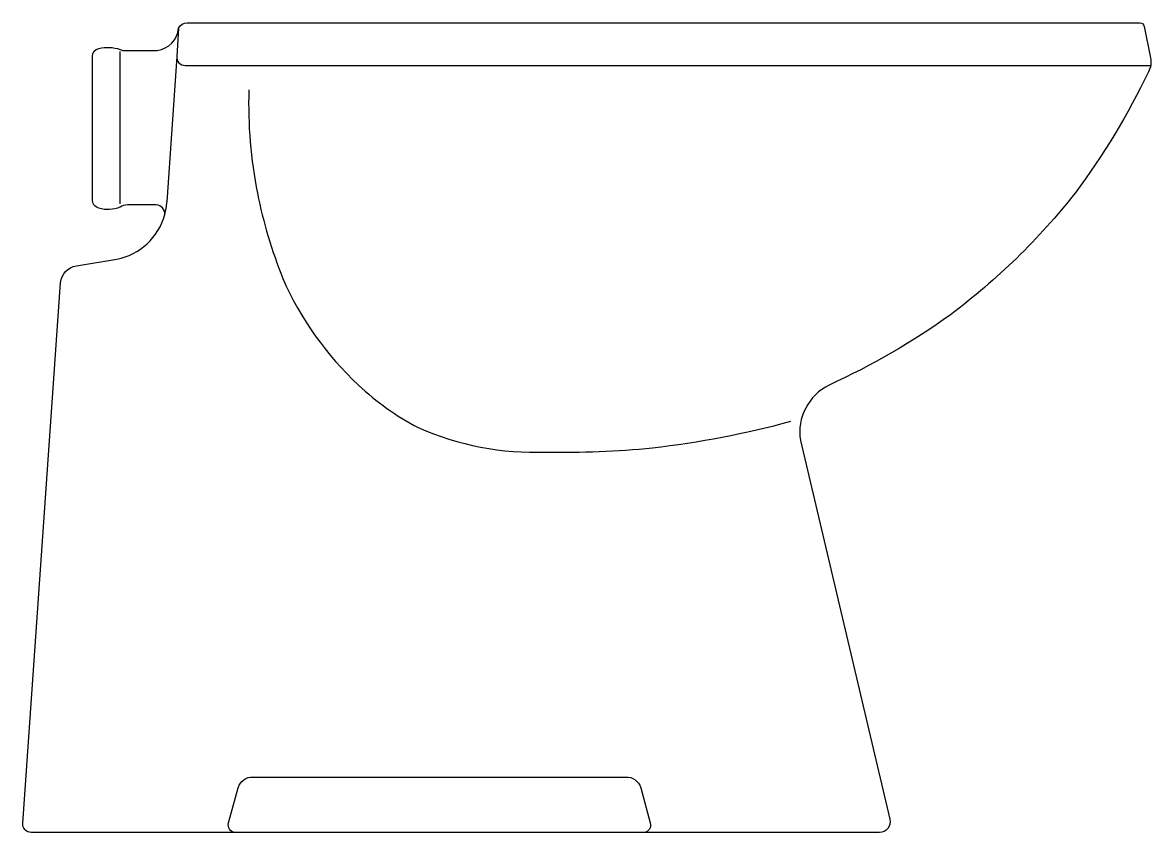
# Model space of a CAD drawing. Extents: x -873.094 to -872.564, y 508.851 to 509.231.
import ezdxf

# ---------------------------------------------------------------- set-up
doc = ezdxf.new("R2010")
doc.units = 0
doc.header["$LTSCALE"] = 50
doc.header["$MEASUREMENT"] = 0
doc.layers.add('A-PECAS', color=2, linetype='CONTINUOUS')
doc.layers.add('ESC1-50', color=1, linetype='CONTINUOUS')

# ---------------------------------------------------------------- blocks, each defined once
blk = doc.blocks.new('P-7-D')
at = {"layer": 'A-PECAS'}
blk.add_lwpolyline([(0.4295, 0.184), (0.4715459758662582, 0.006150354956517243, -0.4839640409548735), (0.4666801066248979, 0), (0.06828879294181438, -4.440892098500626e-19, -0.4347652305579087), (0.06429849253846949, 0.004278393051396155), (0.082, 0.258, -0.3292880082139962), (0.0895, 0.266), (0.1085, 0.269, 0.2827172254213173), (0.131, 0.29, 0.425868030709079), (0.127, 0.2945), (0.1135, 0.2945, 0.1206580868062866), (0.11, 0.2935, -0.1825192028107275), (0.1, 0.293, -0.3582082526779188), (0.097, 0.29725), (0.097, 0.36425, -0.3758752732004774), (0.1, 0.368, -0.1438032587149418), (0.11, 0.3675, 0.1355141717208924), (0.1125, 0.367), (0.1275, 0.367, 0.3456151620364507), (0.1375, 0.3775, -0.3212153557821593), (0.1415, 0.38), (0.588940455838389, 0.38, -0.3980952574633982), (0.5909011441510492, 0.3782861549957796), (0.594, 0.3635, -0.160098733904011), (0.593, 0.3569999999999999, -0.04761904761904756), (0.5585, 0.2999999999999999, -0.06476781335629515), (0.5, 0.2429999999999999, -0.04906194714796974), (0.4429999999999999, 0.21, 0.3268274334053418)], format="xyb", close=True, dxfattribs=at)
at = {"layer": 'ESC1-50'}
for points in [[(0.1375, 0.3775), (0.1366071324339906, 0.3642693260673158, 0.4340900102649785), (0.1405980550678517, 0.36), (0.5939927508632912, 0.36)], [(0.1705, 0.3485000000000001, 0.05696982179841104), (0.1745000000000001, 0.2999999999999997, 0.04588023009134554), (0.1865000000000001, 0.2599999999999997, 0.1044880752136713), (0.222, 0.2099999999999999, 0.06837979879600428), (0.2500000000000001, 0.19, 0.1127976964160056), (0.3100000000000001, 0.1785, 0.0291055766037205), (0.3599999999999999, 0.1805, 0.03724374399606356), (0.425, 0.193)], [(0.164, -1.229485263598562e-19, -0.488292847377482), (0.161, 0.004500000000000001), (0.1655, 0.021, -0.3450966204226207), (0.1725, 0.026), (0.26, 0.026), (0.3475, 0.026, -0.3450966204226207), (0.3544999999999999, 0.021), (0.3589999999999999, 0.004500000000000001, -0.488292847377482), (0.3559999999999999, -1.229485263598562e-19)]]:
    blk.add_lwpolyline(points, format="xyb", dxfattribs=at)
for points in [[(0.11, 0.295), (0.11, 0.3665)], [(0.1366071321874174, 0.3642693224135484), (0.132, 0.296)]]:
    blk.add_lwpolyline(points, dxfattribs=at)
blk.add_arc((0.1026644736842105, 0.2978059210526316), 0.02939106080209957, 344.5980890582366, 356.4772665257126, dxfattribs=at)

msp = doc.modelspace()

# ---------------------------------------------------------------- block references
at = {"layer": 'A-PECAS'}
msp.add_blockref('P-7-D', (-873.1578745794376, 508.8513037517791), dxfattribs=at)

doc.saveas('drawing.dxf')
